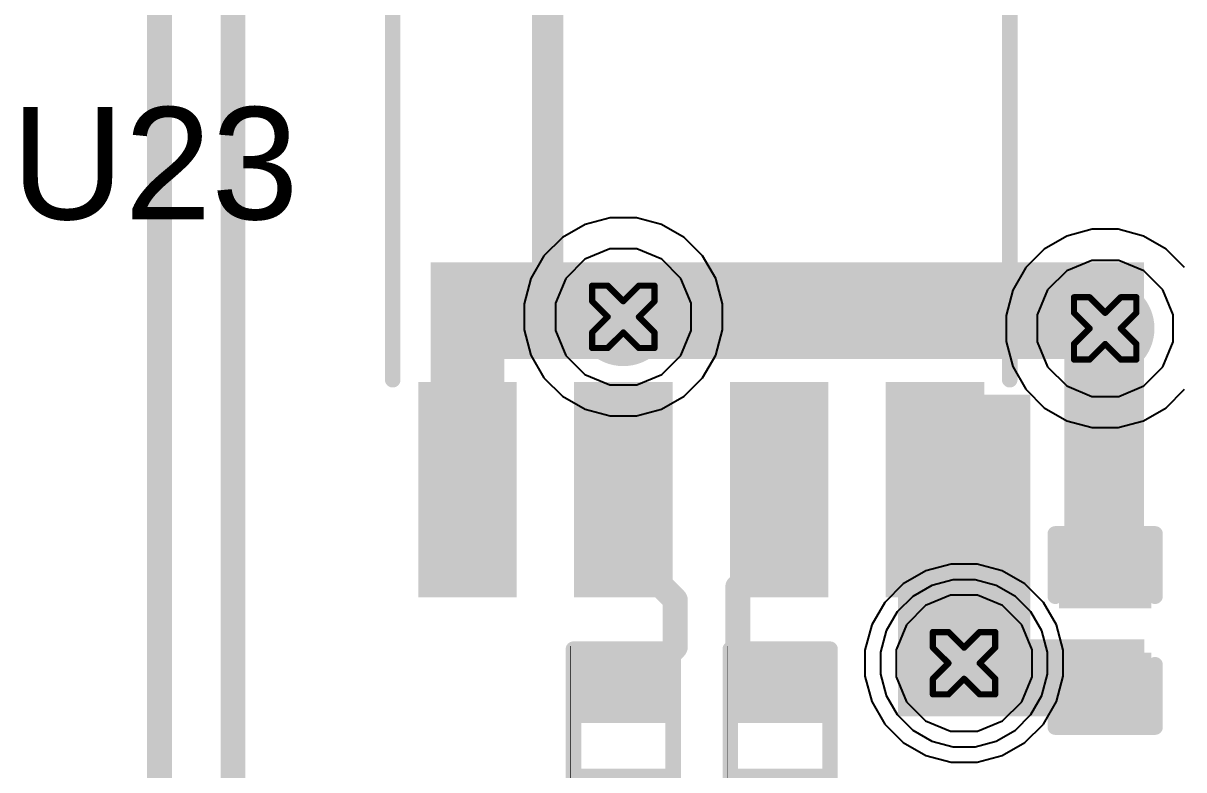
# Model space of a CAD drawing. Header units: inches. Extents: x 0 to 5379, y 0 to 5429.
# Drawn here: x 154.62 to 164.08, y 122.53 to 128.61 of the extents above; entities that cross this region are included whole.
import ezdxf

# ---------------------------------------------------------------- set-up
doc = ezdxf.new("R2010")
doc.units = ezdxf.units.IN
for name, color, linetype in [('Bottom Layer', 5, 'Continuous'), ('Bottom Solder', 6, 'Continuous'), ('Drill Drawing', 1, 'Continuous'), ('GND01', 16, 'Continuous'), ('GND02', 76, 'Continuous'), ('PWR', 156, 'Continuous'), ('SIG 01', 90, 'Continuous'), ('Top Layer', 1, 'Continuous'), ('Top Overlay', 2, 'Continuous'), ('Top Paste', 8, 'Continuous'), ('Top Solder', 216, 'Continuous'), ('Via Holes', 16, 'Continuous')]:
    doc.layers.add(name, color=color, linetype=linetype)
doc.styles.add('Arial', font='', dxfattribs={"height": 0.2})
doc.styles.get('Arial').set_extended_font_data('Arial')

# ---------------------------------------------------------------- blocks, each defined once
blk = doc.blocks.new('SOIC_8_0_154___3_90___W______135')
at = {"layer": 'Top Layer'}
for points in [[(-3.475, 1.605), (-3.475, 2.205), (-1.925, 2.205), (-1.925, 1.605)], [(1.925, 1.605), (1.925, 2.205), (3.475, 2.205), (3.475, 1.605)], [(-3.475, 0.335), (-3.475, 0.935), (-1.925, 0.935), (-1.925, 0.335)], [(1.925, 0.335), (1.925, 0.935), (3.475, 0.935), (3.475, 0.335)], [(-3.475, -0.935), (-3.475, -0.335), (-1.925, -0.335), (-1.925, -0.935)], [(1.925, -0.935), (1.925, -0.335), (3.475, -0.335), (3.475, -0.935)], [(-3.475, -2.205), (-3.475, -1.605), (-1.925, -1.605), (-1.925, -2.205)], [(1.925, -2.205), (1.925, -1.605), (3.475, -1.605), (3.475, -2.205)]]:
    blk.add_hatch(color=1, dxfattribs=at).paths.add_polyline_path(points)
at = {"layer": 'Top Overlay'}
blk.add_hatch(color=2, dxfattribs=at).paths.add_polyline_path([(-1.8388, 1.6257), (-1.4832, 1.6257), (-1.4832, 2.2099), (-1.8388, 2.2099)])
at = {"layer": 'Top Paste'}
for points in [[(-3.475, 1.605), (-3.475, 2.205), (-1.925, 2.205), (-1.925, 1.605)], [(1.925, 1.605), (1.925, 2.205), (3.475, 2.205), (3.475, 1.605)], [(-3.475, 0.335), (-3.475, 0.935), (-1.925, 0.935), (-1.925, 0.335)], [(1.925, 0.335), (1.925, 0.935), (3.475, 0.935), (3.475, 0.335)], [(-3.475, -0.935), (-3.475, -0.335), (-1.925, -0.335), (-1.925, -0.935)], [(1.925, -0.935), (1.925, -0.335), (3.475, -0.335), (3.475, -0.935)], [(-3.475, -2.205), (-3.475, -1.605), (-1.925, -1.605), (-1.925, -2.205)], [(1.925, -2.205), (1.925, -1.605), (3.475, -1.605), (3.475, -2.205)]]:
    blk.add_hatch(color=8, dxfattribs=at).paths.add_polyline_path(points)
at = {"layer": 'Top Solder'}
for points in [[(-3.5766, 1.5034), (-3.5766, 2.3066), (-1.8234, 2.3066), (-1.8234, 1.5034)], [(1.8234, 1.5034), (1.8234, 2.3066), (3.5766, 2.3066), (3.5766, 1.5034)], [(-3.5766, 0.2334), (-3.5766, 1.0366), (-1.8234, 1.0366), (-1.8234, 0.2334)], [(1.8234, 0.2334), (1.8234, 1.0366), (3.5766, 1.0366), (3.5766, 0.2334)], [(-3.5766, -1.0366), (-3.5766, -0.2334), (-1.8234, -0.2334), (-1.8234, -1.0366)], [(1.8234, -1.0366), (1.8234, -0.2334), (3.5766, -0.2334), (3.5766, -1.0366)], [(-3.5766, -2.3066), (-3.5766, -1.5034), (-1.8234, -1.5034), (-1.8234, -2.3066)], [(1.8234, -2.3066), (1.8234, -1.5034), (3.5766, -1.5034), (3.5766, -2.3066)]]:
    blk.add_hatch(color=216, dxfattribs=at).paths.add_polyline_path(points)
at = {"layer": 'Top Overlay'}
for points in [[(1.8034, 2.5146, 0.127, 0.127, 0), (-1.8288, 2.5146, 0.127, 0.127, 0)], [(-3.667, 1.9304, 0.127, 0.127, 0), (-3.794, 2.0574, 0.127, 0.127, 0)], [(-3.794, 1.8034, 0.127, 0.127, 0), (-3.794, 2.0574, 0.127, 0.127, 0)], [(-3.794, 1.8034, 0.127, 0.127, 0), (-3.667, 1.9304, 0.127, 0.127, 0)], [(1.8034, -2.5146, 0.127, 0.127, 0), (-1.8288, -2.5146, 0.127, 0.127, 0)]]:
    blk.add_lwpolyline(points, format="xyseb", dxfattribs=at)
for points in [[(-1.8605, 2.5146, 0.0635, 0.0635, 1), (-1.7971, 2.5146, 0.0635, 0.0635, 1)], [(1.7716, 2.5146, 0.0635, 0.0635, 1), (1.8352, 2.5146, 0.0635, 0.0635, 1)], [(-3.8258, 2.0574, 0.0635, 0.0635, 1), (-3.7623, 2.0574, 0.0635, 0.0635, 1)], [(-3.8258, 2.0574, 0.0635, 0.0635, 1), (-3.7623, 2.0574, 0.0635, 0.0635, 1)], [(-3.6988, 1.9304, 0.0635, 0.0635, 1), (-3.6353, 1.9304, 0.0635, 0.0635, 1)], [(-3.6988, 1.9304, 0.0635, 0.0635, 1), (-3.6353, 1.9304, 0.0635, 0.0635, 1)], [(-3.8258, 1.8034, 0.0635, 0.0635, 1), (-3.7623, 1.8034, 0.0635, 0.0635, 1)], [(-3.8258, 1.8034, 0.0635, 0.0635, 1), (-3.7623, 1.8034, 0.0635, 0.0635, 1)], [(-1.8605, -2.5146, 0.0635, 0.0635, 1), (-1.7971, -2.5146, 0.0635, 0.0635, 1)], [(1.7716, -2.5146, 0.0635, 0.0635, 1), (1.8352, -2.5146, 0.0635, 0.0635, 1)]]:
    blk.add_lwpolyline(points, format="xyseb", close=True, dxfattribs=at)
blk = doc.blocks.new('R___0402_208')
at = {"layer": 'Top Layer'}
for points in [[(-0.6985, -0.3175), (-0.6985, 0.3175), (-0.2413, 0.3175), (-0.2413, -0.3175)], [(0.2413, -0.3175), (0.2413, 0.3175), (0.6985, 0.3175), (0.6985, -0.3175)]]:
    blk.add_hatch(color=1, dxfattribs=at).paths.add_polyline_path(points)
at = {"layer": 'Top Paste'}
for points in [[(-0.6985, -0.3175), (-0.6985, 0.3175), (-0.2413, 0.3175), (-0.2413, -0.3175)], [(0.2413, -0.3175), (0.2413, 0.3175), (0.6985, 0.3175), (0.6985, -0.3175)]]:
    blk.add_hatch(color=8, dxfattribs=at).paths.add_polyline_path(points)
at = {"layer": 'Top Solder'}
for points in [[(-0.7535, -0.3725), (-0.7535, 0.3725), (-0.1863, 0.3725), (-0.1863, -0.3725)], [(0.1863, -0.3725), (0.1863, 0.3725), (0.7535, 0.3725), (0.7535, -0.3725)]]:
    blk.add_hatch(color=216, dxfattribs=at).paths.add_polyline_path(points)
at = {"layer": 'Top Overlay'}
for points in [[(0.7874, 0.4064, 0.127, 0.127, 0), (-0.7874, 0.4064, 0.127, 0.127, 0)], [(-0.7874, -0.4064, 0.127, 0.127, 0), (-0.7874, 0.4064, 0.127, 0.127, 0)], [(0.7874, -0.4064, 0.127, 0.127, 0), (0.7874, 0.4064, 0.127, 0.127, 0)], [(0.7874, -0.4064, 0.127, 0.127, 0), (-0.7874, -0.4064, 0.127, 0.127, 0)], [(0.8128, -0.4318, 0.00323, 0.00323, 0), (-0.8128, -0.4318, 0.00323, 0.00323, 0)]]:
    blk.add_lwpolyline(points, format="xyseb", dxfattribs=at)
for points in [[(-0.8191, 0.4064, 0.0635, 0.0635, 1), (-0.7556, 0.4064, 0.0635, 0.0635, 1)], [(-0.8191, 0.4064, 0.0635, 0.0635, 1), (-0.7556, 0.4064, 0.0635, 0.0635, 1)], [(0.7556, 0.4064, 0.0635, 0.0635, 1), (0.8191, 0.4064, 0.0635, 0.0635, 1)], [(0.7556, 0.4064, 0.0635, 0.0635, 1), (0.8191, 0.4064, 0.0635, 0.0635, 1)], [(-0.8191, -0.4064, 0.0635, 0.0635, 1), (-0.7556, -0.4064, 0.0635, 0.0635, 1)], [(-0.8191, -0.4064, 0.0635, 0.0635, 1), (-0.7556, -0.4064, 0.0635, 0.0635, 1)], [(0.7556, -0.4064, 0.0635, 0.0635, 1), (0.8191, -0.4064, 0.0635, 0.0635, 1)], [(0.7556, -0.4064, 0.0635, 0.0635, 1), (0.8191, -0.4064, 0.0635, 0.0635, 1)], [(-0.8136, -0.4318, 0.00161, 0.00161, 1), (-0.812, -0.4318, 0.00161, 0.00161, 1)], [(0.812, -0.4318, 0.00161, 0.00161, 1), (0.8136, -0.4318, 0.00161, 0.00161, 1)]]:
    blk.add_lwpolyline(points, format="xyseb", close=True, dxfattribs=at)
blk = doc.blocks.new('R___0402_209')
at = {"layer": 'Top Layer'}
for points in [[(-0.6985, -0.3175), (-0.6985, 0.3175), (-0.2413, 0.3175), (-0.2413, -0.3175)], [(0.2413, -0.3175), (0.2413, 0.3175), (0.6985, 0.3175), (0.6985, -0.3175)]]:
    blk.add_hatch(color=1, dxfattribs=at).paths.add_polyline_path(points)
at = {"layer": 'Top Paste'}
for points in [[(-0.6985, -0.3175), (-0.6985, 0.3175), (-0.2413, 0.3175), (-0.2413, -0.3175)], [(0.2413, -0.3175), (0.2413, 0.3175), (0.6985, 0.3175), (0.6985, -0.3175)]]:
    blk.add_hatch(color=8, dxfattribs=at).paths.add_polyline_path(points)
at = {"layer": 'Top Solder'}
for points in [[(-0.7535, -0.3725), (-0.7535, 0.3725), (-0.1863, 0.3725), (-0.1863, -0.3725)], [(0.1863, -0.3725), (0.1863, 0.3725), (0.7535, 0.3725), (0.7535, -0.3725)]]:
    blk.add_hatch(color=216, dxfattribs=at).paths.add_polyline_path(points)
at = {"layer": 'Top Overlay'}
for points in [[(-0.7874, -0.4064, 0.127, 0.127, 0), (-0.7874, 0.4064, 0.127, 0.127, 0)], [(0.7874, 0.4064, 0.127, 0.127, 0), (-0.7874, 0.4064, 0.127, 0.127, 0)], [(0.7874, -0.4064, 0.127, 0.127, 0), (0.7874, 0.4064, 0.127, 0.127, 0)], [(0.7874, -0.4064, 0.127, 0.127, 0), (-0.7874, -0.4064, 0.127, 0.127, 0)], [(0.8128, -0.4318, 0.00323, 0.00323, 0), (-0.8128, -0.4318, 0.00323, 0.00323, 0)]]:
    blk.add_lwpolyline(points, format="xyseb", dxfattribs=at)
for points in [[(-0.8191, 0.4064, 0.0635, 0.0635, 1), (-0.7556, 0.4064, 0.0635, 0.0635, 1)], [(-0.8191, 0.4064, 0.0635, 0.0635, 1), (-0.7556, 0.4064, 0.0635, 0.0635, 1)], [(0.7556, 0.4064, 0.0635, 0.0635, 1), (0.8191, 0.4064, 0.0635, 0.0635, 1)], [(0.7556, 0.4064, 0.0635, 0.0635, 1), (0.8191, 0.4064, 0.0635, 0.0635, 1)], [(-0.8191, -0.4064, 0.0635, 0.0635, 1), (-0.7556, -0.4064, 0.0635, 0.0635, 1)], [(-0.8191, -0.4064, 0.0635, 0.0635, 1), (-0.7556, -0.4064, 0.0635, 0.0635, 1)], [(0.7556, -0.4064, 0.0635, 0.0635, 1), (0.8191, -0.4064, 0.0635, 0.0635, 1)], [(0.7556, -0.4064, 0.0635, 0.0635, 1), (0.8191, -0.4064, 0.0635, 0.0635, 1)], [(-0.8136, -0.4318, 0.00161, 0.00161, 1), (-0.812, -0.4318, 0.00161, 0.00161, 1)], [(0.812, -0.4318, 0.00161, 0.00161, 1), (0.8136, -0.4318, 0.00161, 0.00161, 1)]]:
    blk.add_lwpolyline(points, format="xyseb", close=True, dxfattribs=at)
blk = doc.blocks.new('C___0402_925')
at = {"layer": 'Top Layer'}
for points in [[(-0.6985, -0.3175), (-0.6985, 0.3175), (-0.2413, 0.3175), (-0.2413, -0.3175)], [(0.2413, -0.3175), (0.2413, 0.3175), (0.6985, 0.3175), (0.6985, -0.3175)]]:
    blk.add_hatch(color=1, dxfattribs=at).paths.add_polyline_path(points)
at = {"layer": 'Top Paste'}
for points in [[(-0.6985, -0.3175), (-0.6985, 0.3175), (-0.2413, 0.3175), (-0.2413, -0.3175)], [(0.2413, -0.3175), (0.2413, 0.3175), (0.6985, 0.3175), (0.6985, -0.3175)]]:
    blk.add_hatch(color=8, dxfattribs=at).paths.add_polyline_path(points)
at = {"layer": 'Top Solder'}
for points in [[(-0.7585, -0.3775), (-0.7585, 0.3775), (-0.1813, 0.3775), (-0.1813, -0.3775)], [(0.1813, -0.3775), (0.1813, 0.3775), (0.7585, 0.3775), (0.7585, -0.3775)]]:
    blk.add_hatch(color=216, dxfattribs=at).paths.add_polyline_path(points)
at = {"layer": 'Top Overlay'}
for points in [[(-0.7874, -0.4064, 0.127, 0.127, 0), (-0.7874, 0.4064, 0.127, 0.127, 0)], [(-0.2794, 0.4064, 0.127, 0.127, 0), (-0.7874, 0.4064, 0.127, 0.127, 0)], [(0.7874, 0.4064, 0.127, 0.127, 0), (0.2794, 0.4064, 0.127, 0.127, 0)], [(0.7874, -0.4064, 0.127, 0.127, 0), (0.7874, 0.4064, 0.127, 0.127, 0)], [(-0.2794, -0.4064, 0.127, 0.127, 0), (-0.7874, -0.4064, 0.127, 0.127, 0)], [(0.7874, -0.4064, 0.127, 0.127, 0), (0.2794, -0.4064, 0.127, 0.127, 0)]]:
    blk.add_lwpolyline(points, format="xyseb", dxfattribs=at)
for points in [[(-0.8191, 0.4064, 0.0635, 0.0635, 1), (-0.7556, 0.4064, 0.0635, 0.0635, 1)], [(-0.8191, 0.4064, 0.0635, 0.0635, 1), (-0.7556, 0.4064, 0.0635, 0.0635, 1)], [(-0.3111, 0.4064, 0.0635, 0.0635, 1), (-0.2477, 0.4064, 0.0635, 0.0635, 1)], [(0.2477, 0.4064, 0.0635, 0.0635, 1), (0.3111, 0.4064, 0.0635, 0.0635, 1)], [(0.7556, 0.4064, 0.0635, 0.0635, 1), (0.8191, 0.4064, 0.0635, 0.0635, 1)], [(0.7556, 0.4064, 0.0635, 0.0635, 1), (0.8191, 0.4064, 0.0635, 0.0635, 1)], [(-0.8191, -0.4064, 0.0635, 0.0635, 1), (-0.7556, -0.4064, 0.0635, 0.0635, 1)], [(-0.8191, -0.4064, 0.0635, 0.0635, 1), (-0.7556, -0.4064, 0.0635, 0.0635, 1)], [(-0.3111, -0.4064, 0.0635, 0.0635, 1), (-0.2477, -0.4064, 0.0635, 0.0635, 1)], [(0.2477, -0.4064, 0.0635, 0.0635, 1), (0.3111, -0.4064, 0.0635, 0.0635, 1)], [(0.7556, -0.4064, 0.0635, 0.0635, 1), (0.8191, -0.4064, 0.0635, 0.0635, 1)], [(0.7556, -0.4064, 0.0635, 0.0635, 1), (0.8191, -0.4064, 0.0635, 0.0635, 1)]]:
    blk.add_lwpolyline(points, format="xyseb", close=True, dxfattribs=at)

msp = doc.modelspace()

# ---------------------------------------------------------------- hatches: boundary and pattern name
at = {"layer": 'Bottom Layer'}
h = msp.add_hatch(color=5, dxfattribs=at)
edge = h.paths.add_edge_path()
edge.add_arc((159.511, 126.2197), 0.3, 0, 360)
h = msp.add_hatch(color=5, dxfattribs=at)
edge = h.paths.add_edge_path()
edge.add_arc((163.4387, 126.1256), 0.3, 0, 360)
h = msp.add_hatch(color=5, dxfattribs=at)
edge = h.paths.add_edge_path()
edge.add_arc((162.2883, 123.3959), 0.3, 0, 360)
at = {"layer": 'Bottom Solder'}
h = msp.add_hatch(color=6, dxfattribs=at)
edge = h.paths.add_edge_path()
edge.add_arc((159.511, 126.2197), 0.4016, 0, 360)
h = msp.add_hatch(color=6, dxfattribs=at)
edge = h.paths.add_edge_path()
edge.add_arc((163.4387, 126.1256), 0.4016, 0, 360)
h = msp.add_hatch(color=6, dxfattribs=at)
edge = h.paths.add_edge_path()
edge.add_arc((162.2883, 123.3959), 0.4016, 0, 360)
at = {"layer": 'GND01'}
h = msp.add_hatch(color=16, dxfattribs=at)
edge = h.paths.add_edge_path()
edge.add_arc((159.511, 126.2197), 0.3, 0, 360)
h = msp.add_hatch(color=16, dxfattribs=at)
edge = h.paths.add_edge_path()
edge.add_arc((163.4387, 126.1256), 0.3, 0, 360)
h = msp.add_hatch(color=16, dxfattribs=at)
edge = h.paths.add_edge_path()
edge.add_arc((162.2883, 123.3959), 0.3, 0, 360)
at = {"layer": 'GND02'}
h = msp.add_hatch(color=76, dxfattribs=at)
edge = h.paths.add_edge_path()
edge.add_arc((159.511, 126.2197), 0.3, 0, 360)
h = msp.add_hatch(color=76, dxfattribs=at)
edge = h.paths.add_edge_path()
edge.add_arc((163.4387, 126.1256), 0.3, 0, 360)
h = msp.add_hatch(color=76, dxfattribs=at)
edge = h.paths.add_edge_path()
edge.add_arc((162.2883, 123.3959), 0.3, 0, 360)
at = {"layer": 'PWR'}
h = msp.add_hatch(color=156, dxfattribs=at)
edge = h.paths.add_edge_path()
edge.add_arc((159.511, 126.2197), 0.3, 0, 360)
h = msp.add_hatch(color=156, dxfattribs=at)
edge = h.paths.add_edge_path()
edge.add_arc((163.4387, 126.1256), 0.3, 0, 360)
h = msp.add_hatch(color=156, dxfattribs=at)
edge = h.paths.add_edge_path()
edge.add_arc((162.2883, 123.3959), 0.3, 0, 360)
at = {"layer": 'SIG 01'}
h = msp.add_hatch(color=90, dxfattribs=at)
edge = h.paths.add_edge_path()
edge.add_arc((159.511, 126.2197), 0.3, 0, 360)
h = msp.add_hatch(color=90, dxfattribs=at)
edge = h.paths.add_edge_path()
edge.add_arc((163.4387, 126.1256), 0.3, 0, 360)
h = msp.add_hatch(color=90, dxfattribs=at)
edge = h.paths.add_edge_path()
edge.add_arc((162.2883, 123.3959), 0.3, 0, 360)
at = {"layer": 'Top Layer'}
for points in [[(157.941, 125.8757), (163.7561, 125.8757), (163.7561, 126.6638), (157.941, 126.6638)], [(157.941, 124.0358), (158.541, 124.0358), (158.541, 126.6638), (157.941, 126.6638)], [(163.1051, 123.904), (163.7561, 123.904), (163.7561, 126.6638), (163.1051, 126.6638)], [(162.8272, 125.5857), (161.751, 125.5857), (161.751, 122.9641), (162.8272, 122.9641)], [(163.757, 123.5918), (161.751, 123.5918), (161.751, 122.9641), (163.757, 122.9641)]]:
    msp.add_hatch(color=1, dxfattribs=at).paths.add_polyline_path(points)
h = msp.add_hatch(color=1, dxfattribs=at)
edge = h.paths.add_edge_path()
edge.add_arc((159.511, 126.2197), 0.3, 0, 360)
h = msp.add_hatch(color=1, dxfattribs=at)
edge = h.paths.add_edge_path()
edge.add_arc((163.4387, 126.1256), 0.3, 0, 360)
h = msp.add_hatch(color=1, dxfattribs=at)
edge = h.paths.add_edge_path()
edge.add_arc((162.2883, 123.3959), 0.3, 0, 360)
at = {"layer": 'Top Solder'}
h = msp.add_hatch(color=216, dxfattribs=at)
edge = h.paths.add_edge_path()
edge.add_arc((159.511, 126.2197), 0.4016, 0, 360)
h = msp.add_hatch(color=216, dxfattribs=at)
edge = h.paths.add_edge_path()
edge.add_arc((163.4387, 126.1256), 0.4016, 0, 360)
h = msp.add_hatch(color=216, dxfattribs=at)
edge = h.paths.add_edge_path()
edge.add_arc((162.2883, 123.3959), 0.4016, 0, 360)
at = {"layer": 'Via Holes'}
h = msp.add_hatch(color=7, dxfattribs=at)
edge = h.paths.add_edge_path()
edge.add_arc((159.511, 126.2197), 0.15, 0, 360)
h = msp.add_hatch(color=7, dxfattribs=at)
edge = h.paths.add_edge_path()
edge.add_arc((163.4387, 126.1256), 0.15, 0, 360)
h = msp.add_hatch(color=7, dxfattribs=at)
edge = h.paths.add_edge_path()
edge.add_arc((162.2883, 123.3959), 0.15, 0, 360)

# ---------------------------------------------------------------- linework, layer by layer
at = {"layer": 'Bottom Layer'}
for p, q in [((159.1992, 126.9726), (159.0149, 126.8662)), ((159.4047, 127.0277), (159.1992, 126.9726)), ((159.6174, 127.0277), (159.4047, 127.0277)), ((159.8229, 126.9726), (159.6174, 127.0277)), ((160.0072, 126.8662), (159.8229, 126.9726)), ((159.0149, 126.8662), (158.8645, 126.7158)), ((160.1576, 126.7158), (160.0072, 126.8662)), ((163.1268, 126.8785), (162.9426, 126.7722)), ((163.3323, 126.9336), (163.1268, 126.8785)), ((163.5451, 126.9336), (163.3323, 126.9336)), ((163.7506, 126.8785), (163.5451, 126.9336)), ((163.9348, 126.7722), (163.7506, 126.8785)), ((162.9426, 126.7722), (162.7921, 126.6217)), ((164.0853, 126.6217), (163.9348, 126.7722)), ((158.8645, 126.7158), (158.7581, 126.5316)), ((160.264, 126.5316), (160.1576, 126.7158)), ((162.7921, 126.6217), (162.6858, 126.4375)), ((158.7581, 126.5316), (158.703, 126.3261)), ((160.319, 126.3261), (160.264, 126.5316)), ((162.6858, 126.4375), (162.6307, 126.232)), ((158.703, 126.3261), (158.703, 126.1133)), ((160.319, 126.1133), (160.319, 126.3261)), ((162.6307, 126.232), (162.6307, 126.0192)), ((158.703, 126.1133), (158.7581, 125.9078)), ((160.264, 125.9078), (160.319, 126.1133)), ((162.6307, 126.0192), (162.6858, 125.8137)), ((158.7581, 125.9078), (158.8645, 125.7236)), ((160.1576, 125.7236), (160.264, 125.9078)), ((162.6858, 125.8137), (162.7921, 125.6295)), ((158.8645, 125.7236), (159.0149, 125.5731)), ((160.0072, 125.5731), (160.1576, 125.7236)), ((162.7921, 125.6295), (162.9426, 125.4791)), ((163.9348, 125.4791), (164.0853, 125.6295)), ((159.0149, 125.5731), (159.1992, 125.4667)), ((159.8229, 125.4667), (160.0072, 125.5731)), ((159.1992, 125.4667), (159.4047, 125.4117)), ((159.6174, 125.4117), (159.8229, 125.4667)), ((162.9426, 125.4791), (163.1268, 125.3727)), ((163.7506, 125.3727), (163.9348, 125.4791)), ((159.4047, 125.4117), (159.6174, 125.4117)), ((163.1268, 125.3727), (163.3323, 125.3176)), ((163.5451, 125.3176), (163.7506, 125.3727)), ((163.3323, 125.3176), (163.5451, 125.3176)), ((162.1819, 124.2039), (161.9764, 124.1488)), ((162.3946, 124.2039), (162.1819, 124.2039)), ((162.6001, 124.1488), (162.3946, 124.2039)), ((161.9764, 124.1488), (161.7921, 124.0424)), ((162.7844, 124.0424), (162.6001, 124.1488)), ((161.7921, 124.0424), (161.6417, 123.892)), ((162.9348, 123.892), (162.7844, 124.0424)), ((161.6417, 123.892), (161.5353, 123.7078)), ((163.0412, 123.7078), (162.9348, 123.892)), ((161.5353, 123.7078), (161.4803, 123.5023)), ((163.0963, 123.5023), (163.0412, 123.7078)), ((161.4803, 123.5023), (161.4803, 123.2895)), ((163.0963, 123.2895), (163.0963, 123.5023)), ((161.4803, 123.2895), (161.5353, 123.084)), ((163.0412, 123.084), (163.0963, 123.2895)), ((161.5353, 123.084), (161.6417, 122.8998)), ((162.9348, 122.8998), (163.0412, 123.084)), ((161.6417, 122.8998), (161.7921, 122.7493)), ((162.7844, 122.7493), (162.9348, 122.8998)), ((161.7921, 122.7493), (161.9764, 122.643)), ((162.6001, 122.643), (162.7844, 122.7493)), ((161.9764, 122.643), (162.1819, 122.5879)), ((162.3946, 122.5879), (162.6001, 122.643)), ((162.1819, 122.5879), (162.3946, 122.5879))]:
    msp.add_line(p, q, dxfattribs=at)
at = {"layer": 'Drill Drawing'}
for points in [[(159.257, 126.3467, 0.0508, 0.0508, 0), (159.257, 126.4737, 0.0508, 0.0508, 0)], [(159.257, 126.4737, 0.0508, 0.0508, 0), (159.384, 126.4737, 0.0508, 0.0508, 0)], [(159.384, 126.4737, 0.0508, 0.0508, 0), (159.511, 126.3467, 0.0508, 0.0508, 0)], [(159.511, 126.3467, 0.0508, 0.0508, 0), (159.638, 126.4737, 0.0508, 0.0508, 0)], [(159.638, 126.4737, 0.0508, 0.0508, 0), (159.765, 126.4737, 0.0508, 0.0508, 0)], [(159.765, 126.3467, 0.0508, 0.0508, 0), (159.765, 126.4737, 0.0508, 0.0508, 0)], [(163.1847, 126.2526, 0.0508, 0.0508, 0), (163.1847, 126.3796, 0.0508, 0.0508, 0)], [(163.1847, 126.3796, 0.0508, 0.0508, 0), (163.3117, 126.3796, 0.0508, 0.0508, 0)], [(163.3117, 126.3796, 0.0508, 0.0508, 0), (163.4387, 126.2526, 0.0508, 0.0508, 0)], [(163.4387, 126.2526, 0.0508, 0.0508, 0), (163.5657, 126.3796, 0.0508, 0.0508, 0)], [(163.5657, 126.3796, 0.0508, 0.0508, 0), (163.6927, 126.3796, 0.0508, 0.0508, 0)], [(163.6927, 126.2526, 0.0508, 0.0508, 0), (163.6927, 126.3796, 0.0508, 0.0508, 0)], [(159.257, 126.3467, 0.0508, 0.0508, 0), (159.384, 126.2197, 0.0508, 0.0508, 0)], [(159.638, 126.2197, 0.0508, 0.0508, 0), (159.765, 126.3467, 0.0508, 0.0508, 0)], [(159.257, 126.0927, 0.0508, 0.0508, 0), (159.384, 126.2197, 0.0508, 0.0508, 0)], [(159.638, 126.2197, 0.0508, 0.0508, 0), (159.765, 126.0927, 0.0508, 0.0508, 0)], [(163.1847, 126.2526, 0.0508, 0.0508, 0), (163.3117, 126.1256, 0.0508, 0.0508, 0)], [(163.5657, 126.1256, 0.0508, 0.0508, 0), (163.6927, 126.2526, 0.0508, 0.0508, 0)], [(159.257, 125.9657, 0.0508, 0.0508, 0), (159.257, 126.0927, 0.0508, 0.0508, 0)], [(159.384, 125.9657, 0.0508, 0.0508, 0), (159.511, 126.0927, 0.0508, 0.0508, 0)], [(159.511, 126.0927, 0.0508, 0.0508, 0), (159.638, 125.9657, 0.0508, 0.0508, 0)], [(159.765, 125.9657, 0.0508, 0.0508, 0), (159.765, 126.0927, 0.0508, 0.0508, 0)], [(163.1847, 125.9986, 0.0508, 0.0508, 0), (163.3117, 126.1256, 0.0508, 0.0508, 0)], [(163.5657, 126.1256, 0.0508, 0.0508, 0), (163.6927, 125.9986, 0.0508, 0.0508, 0)], [(163.1847, 125.8716, 0.0508, 0.0508, 0), (163.1847, 125.9986, 0.0508, 0.0508, 0)], [(163.3117, 125.8716, 0.0508, 0.0508, 0), (163.4387, 125.9986, 0.0508, 0.0508, 0)], [(163.4387, 125.9986, 0.0508, 0.0508, 0), (163.5657, 125.8716, 0.0508, 0.0508, 0)], [(163.6927, 125.8716, 0.0508, 0.0508, 0), (163.6927, 125.9986, 0.0508, 0.0508, 0)], [(159.257, 125.9657, 0.0508, 0.0508, 0), (159.384, 125.9657, 0.0508, 0.0508, 0)], [(159.638, 125.9657, 0.0508, 0.0508, 0), (159.765, 125.9657, 0.0508, 0.0508, 0)], [(163.1847, 125.8716, 0.0508, 0.0508, 0), (163.3117, 125.8716, 0.0508, 0.0508, 0)], [(163.5657, 125.8716, 0.0508, 0.0508, 0), (163.6927, 125.8716, 0.0508, 0.0508, 0)], [(162.0343, 123.5229, 0.0508, 0.0508, 0), (162.0343, 123.6499, 0.0508, 0.0508, 0)], [(162.0343, 123.6499, 0.0508, 0.0508, 0), (162.1613, 123.6499, 0.0508, 0.0508, 0)], [(162.1613, 123.6499, 0.0508, 0.0508, 0), (162.2883, 123.5229, 0.0508, 0.0508, 0)], [(162.2883, 123.5229, 0.0508, 0.0508, 0), (162.4153, 123.6499, 0.0508, 0.0508, 0)], [(162.4153, 123.6499, 0.0508, 0.0508, 0), (162.5423, 123.6499, 0.0508, 0.0508, 0)], [(162.5423, 123.5229, 0.0508, 0.0508, 0), (162.5423, 123.6499, 0.0508, 0.0508, 0)], [(162.0343, 123.5229, 0.0508, 0.0508, 0), (162.1613, 123.3959, 0.0508, 0.0508, 0)], [(162.4153, 123.3959, 0.0508, 0.0508, 0), (162.5423, 123.5229, 0.0508, 0.0508, 0)], [(162.0343, 123.2689, 0.0508, 0.0508, 0), (162.1613, 123.3959, 0.0508, 0.0508, 0)], [(162.4153, 123.3959, 0.0508, 0.0508, 0), (162.5423, 123.2689, 0.0508, 0.0508, 0)], [(162.0343, 123.1419, 0.0508, 0.0508, 0), (162.0343, 123.2689, 0.0508, 0.0508, 0)], [(162.1613, 123.1419, 0.0508, 0.0508, 0), (162.2883, 123.2689, 0.0508, 0.0508, 0)], [(162.2883, 123.2689, 0.0508, 0.0508, 0), (162.4153, 123.1419, 0.0508, 0.0508, 0)], [(162.5423, 123.1419, 0.0508, 0.0508, 0), (162.5423, 123.2689, 0.0508, 0.0508, 0)], [(162.0343, 123.1419, 0.0508, 0.0508, 0), (162.1613, 123.1419, 0.0508, 0.0508, 0)], [(162.4153, 123.1419, 0.0508, 0.0508, 0), (162.5423, 123.1419, 0.0508, 0.0508, 0)]]:
    msp.add_lwpolyline(points, format="xyseb", dxfattribs=at)
for points in [[(159.2443, 126.4737, 0.0254, 0.0254, 1), (159.2697, 126.4737, 0.0254, 0.0254, 1)], [(159.2443, 126.4737, 0.0254, 0.0254, 1), (159.2697, 126.4737, 0.0254, 0.0254, 1)], [(159.3713, 126.4737, 0.0254, 0.0254, 1), (159.3967, 126.4737, 0.0254, 0.0254, 1)], [(159.3713, 126.4737, 0.0254, 0.0254, 1), (159.3967, 126.4737, 0.0254, 0.0254, 1)], [(159.6253, 126.4737, 0.0254, 0.0254, 1), (159.6507, 126.4737, 0.0254, 0.0254, 1)], [(159.6253, 126.4737, 0.0254, 0.0254, 1), (159.6507, 126.4737, 0.0254, 0.0254, 1)], [(159.7523, 126.4737, 0.0254, 0.0254, 1), (159.7777, 126.4737, 0.0254, 0.0254, 1)], [(159.7523, 126.4737, 0.0254, 0.0254, 1), (159.7777, 126.4737, 0.0254, 0.0254, 1)], [(163.172, 126.3796, 0.0254, 0.0254, 1), (163.1974, 126.3796, 0.0254, 0.0254, 1)], [(163.172, 126.3796, 0.0254, 0.0254, 1), (163.1974, 126.3796, 0.0254, 0.0254, 1)], [(163.299, 126.3796, 0.0254, 0.0254, 1), (163.3244, 126.3796, 0.0254, 0.0254, 1)], [(163.299, 126.3796, 0.0254, 0.0254, 1), (163.3244, 126.3796, 0.0254, 0.0254, 1)], [(163.553, 126.3796, 0.0254, 0.0254, 1), (163.5784, 126.3796, 0.0254, 0.0254, 1)], [(163.553, 126.3796, 0.0254, 0.0254, 1), (163.5784, 126.3796, 0.0254, 0.0254, 1)], [(163.68, 126.3796, 0.0254, 0.0254, 1), (163.7054, 126.3796, 0.0254, 0.0254, 1)], [(163.68, 126.3796, 0.0254, 0.0254, 1), (163.7054, 126.3796, 0.0254, 0.0254, 1)], [(159.2443, 126.3467, 0.0254, 0.0254, 1), (159.2697, 126.3467, 0.0254, 0.0254, 1)], [(159.2443, 126.3467, 0.0254, 0.0254, 1), (159.2697, 126.3467, 0.0254, 0.0254, 1)], [(159.4983, 126.3467, 0.0254, 0.0254, 1), (159.5237, 126.3467, 0.0254, 0.0254, 1)], [(159.4983, 126.3467, 0.0254, 0.0254, 1), (159.5237, 126.3467, 0.0254, 0.0254, 1)], [(159.7523, 126.3467, 0.0254, 0.0254, 1), (159.7777, 126.3467, 0.0254, 0.0254, 1)], [(159.7523, 126.3467, 0.0254, 0.0254, 1), (159.7777, 126.3467, 0.0254, 0.0254, 1)], [(159.3713, 126.2197, 0.0254, 0.0254, 1), (159.3967, 126.2197, 0.0254, 0.0254, 1)], [(159.3713, 126.2197, 0.0254, 0.0254, 1), (159.3967, 126.2197, 0.0254, 0.0254, 1)], [(159.6253, 126.2197, 0.0254, 0.0254, 1), (159.6507, 126.2197, 0.0254, 0.0254, 1)], [(159.6253, 126.2197, 0.0254, 0.0254, 1), (159.6507, 126.2197, 0.0254, 0.0254, 1)], [(163.172, 126.2526, 0.0254, 0.0254, 1), (163.1974, 126.2526, 0.0254, 0.0254, 1)], [(163.172, 126.2526, 0.0254, 0.0254, 1), (163.1974, 126.2526, 0.0254, 0.0254, 1)], [(163.426, 126.2526, 0.0254, 0.0254, 1), (163.4514, 126.2526, 0.0254, 0.0254, 1)], [(163.426, 126.2526, 0.0254, 0.0254, 1), (163.4514, 126.2526, 0.0254, 0.0254, 1)], [(163.68, 126.2526, 0.0254, 0.0254, 1), (163.7054, 126.2526, 0.0254, 0.0254, 1)], [(163.68, 126.2526, 0.0254, 0.0254, 1), (163.7054, 126.2526, 0.0254, 0.0254, 1)], [(159.2443, 126.0927, 0.0254, 0.0254, 1), (159.2697, 126.0927, 0.0254, 0.0254, 1)], [(159.2443, 126.0927, 0.0254, 0.0254, 1), (159.2697, 126.0927, 0.0254, 0.0254, 1)], [(159.4983, 126.0927, 0.0254, 0.0254, 1), (159.5237, 126.0927, 0.0254, 0.0254, 1)], [(159.4983, 126.0927, 0.0254, 0.0254, 1), (159.5237, 126.0927, 0.0254, 0.0254, 1)], [(159.7523, 126.0927, 0.0254, 0.0254, 1), (159.7777, 126.0927, 0.0254, 0.0254, 1)], [(159.7523, 126.0927, 0.0254, 0.0254, 1), (159.7777, 126.0927, 0.0254, 0.0254, 1)], [(163.299, 126.1256, 0.0254, 0.0254, 1), (163.3244, 126.1256, 0.0254, 0.0254, 1)], [(163.299, 126.1256, 0.0254, 0.0254, 1), (163.3244, 126.1256, 0.0254, 0.0254, 1)], [(163.553, 126.1256, 0.0254, 0.0254, 1), (163.5784, 126.1256, 0.0254, 0.0254, 1)], [(163.553, 126.1256, 0.0254, 0.0254, 1), (163.5784, 126.1256, 0.0254, 0.0254, 1)], [(163.172, 125.9986, 0.0254, 0.0254, 1), (163.1974, 125.9986, 0.0254, 0.0254, 1)], [(163.172, 125.9986, 0.0254, 0.0254, 1), (163.1974, 125.9986, 0.0254, 0.0254, 1)], [(163.426, 125.9986, 0.0254, 0.0254, 1), (163.4514, 125.9986, 0.0254, 0.0254, 1)], [(163.426, 125.9986, 0.0254, 0.0254, 1), (163.4514, 125.9986, 0.0254, 0.0254, 1)], [(163.68, 125.9986, 0.0254, 0.0254, 1), (163.7054, 125.9986, 0.0254, 0.0254, 1)], [(163.68, 125.9986, 0.0254, 0.0254, 1), (163.7054, 125.9986, 0.0254, 0.0254, 1)], [(159.2443, 125.9657, 0.0254, 0.0254, 1), (159.2697, 125.9657, 0.0254, 0.0254, 1)], [(159.2443, 125.9657, 0.0254, 0.0254, 1), (159.2697, 125.9657, 0.0254, 0.0254, 1)], [(159.3713, 125.9657, 0.0254, 0.0254, 1), (159.3967, 125.9657, 0.0254, 0.0254, 1)], [(159.3713, 125.9657, 0.0254, 0.0254, 1), (159.3967, 125.9657, 0.0254, 0.0254, 1)], [(159.6253, 125.9657, 0.0254, 0.0254, 1), (159.6507, 125.9657, 0.0254, 0.0254, 1)], [(159.6253, 125.9657, 0.0254, 0.0254, 1), (159.6507, 125.9657, 0.0254, 0.0254, 1)], [(159.7523, 125.9657, 0.0254, 0.0254, 1), (159.7777, 125.9657, 0.0254, 0.0254, 1)], [(159.7523, 125.9657, 0.0254, 0.0254, 1), (159.7777, 125.9657, 0.0254, 0.0254, 1)], [(163.172, 125.8716, 0.0254, 0.0254, 1), (163.1974, 125.8716, 0.0254, 0.0254, 1)], [(163.172, 125.8716, 0.0254, 0.0254, 1), (163.1974, 125.8716, 0.0254, 0.0254, 1)], [(163.299, 125.8716, 0.0254, 0.0254, 1), (163.3244, 125.8716, 0.0254, 0.0254, 1)], [(163.299, 125.8716, 0.0254, 0.0254, 1), (163.3244, 125.8716, 0.0254, 0.0254, 1)], [(163.553, 125.8716, 0.0254, 0.0254, 1), (163.5784, 125.8716, 0.0254, 0.0254, 1)], [(163.553, 125.8716, 0.0254, 0.0254, 1), (163.5784, 125.8716, 0.0254, 0.0254, 1)], [(163.68, 125.8716, 0.0254, 0.0254, 1), (163.7054, 125.8716, 0.0254, 0.0254, 1)], [(163.68, 125.8716, 0.0254, 0.0254, 1), (163.7054, 125.8716, 0.0254, 0.0254, 1)], [(162.0216, 123.6499, 0.0254, 0.0254, 1), (162.047, 123.6499, 0.0254, 0.0254, 1)], [(162.0216, 123.6499, 0.0254, 0.0254, 1), (162.047, 123.6499, 0.0254, 0.0254, 1)], [(162.1486, 123.6499, 0.0254, 0.0254, 1), (162.174, 123.6499, 0.0254, 0.0254, 1)], [(162.1486, 123.6499, 0.0254, 0.0254, 1), (162.174, 123.6499, 0.0254, 0.0254, 1)], [(162.4026, 123.6499, 0.0254, 0.0254, 1), (162.428, 123.6499, 0.0254, 0.0254, 1)], [(162.4026, 123.6499, 0.0254, 0.0254, 1), (162.428, 123.6499, 0.0254, 0.0254, 1)], [(162.5296, 123.6499, 0.0254, 0.0254, 1), (162.555, 123.6499, 0.0254, 0.0254, 1)], [(162.5296, 123.6499, 0.0254, 0.0254, 1), (162.555, 123.6499, 0.0254, 0.0254, 1)], [(162.0216, 123.5229, 0.0254, 0.0254, 1), (162.047, 123.5229, 0.0254, 0.0254, 1)], [(162.0216, 123.5229, 0.0254, 0.0254, 1), (162.047, 123.5229, 0.0254, 0.0254, 1)], [(162.2756, 123.5229, 0.0254, 0.0254, 1), (162.301, 123.5229, 0.0254, 0.0254, 1)], [(162.2756, 123.5229, 0.0254, 0.0254, 1), (162.301, 123.5229, 0.0254, 0.0254, 1)], [(162.5296, 123.5229, 0.0254, 0.0254, 1), (162.555, 123.5229, 0.0254, 0.0254, 1)], [(162.5296, 123.5229, 0.0254, 0.0254, 1), (162.555, 123.5229, 0.0254, 0.0254, 1)], [(162.1486, 123.3959, 0.0254, 0.0254, 1), (162.174, 123.3959, 0.0254, 0.0254, 1)], [(162.1486, 123.3959, 0.0254, 0.0254, 1), (162.174, 123.3959, 0.0254, 0.0254, 1)], [(162.4026, 123.3959, 0.0254, 0.0254, 1), (162.428, 123.3959, 0.0254, 0.0254, 1)], [(162.4026, 123.3959, 0.0254, 0.0254, 1), (162.428, 123.3959, 0.0254, 0.0254, 1)], [(162.0216, 123.2689, 0.0254, 0.0254, 1), (162.047, 123.2689, 0.0254, 0.0254, 1)], [(162.0216, 123.2689, 0.0254, 0.0254, 1), (162.047, 123.2689, 0.0254, 0.0254, 1)], [(162.2756, 123.2689, 0.0254, 0.0254, 1), (162.301, 123.2689, 0.0254, 0.0254, 1)], [(162.2756, 123.2689, 0.0254, 0.0254, 1), (162.301, 123.2689, 0.0254, 0.0254, 1)], [(162.5296, 123.2689, 0.0254, 0.0254, 1), (162.555, 123.2689, 0.0254, 0.0254, 1)], [(162.5296, 123.2689, 0.0254, 0.0254, 1), (162.555, 123.2689, 0.0254, 0.0254, 1)], [(162.0216, 123.1419, 0.0254, 0.0254, 1), (162.047, 123.1419, 0.0254, 0.0254, 1)], [(162.0216, 123.1419, 0.0254, 0.0254, 1), (162.047, 123.1419, 0.0254, 0.0254, 1)], [(162.1486, 123.1419, 0.0254, 0.0254, 1), (162.174, 123.1419, 0.0254, 0.0254, 1)], [(162.1486, 123.1419, 0.0254, 0.0254, 1), (162.174, 123.1419, 0.0254, 0.0254, 1)], [(162.4026, 123.1419, 0.0254, 0.0254, 1), (162.428, 123.1419, 0.0254, 0.0254, 1)], [(162.4026, 123.1419, 0.0254, 0.0254, 1), (162.428, 123.1419, 0.0254, 0.0254, 1)], [(162.5296, 123.1419, 0.0254, 0.0254, 1), (162.555, 123.1419, 0.0254, 0.0254, 1)], [(162.5296, 123.1419, 0.0254, 0.0254, 1), (162.555, 123.1419, 0.0254, 0.0254, 1)]]:
    msp.add_lwpolyline(points, format="xyseb", close=True, dxfattribs=at)
at = {"layer": 'GND01'}
for p, q in [((162.1781, 123.9499), (161.9744, 123.8655)), ((162.3985, 123.9499), (162.1781, 123.9499)), ((162.6021, 123.8655), (162.3985, 123.9499)), ((161.9744, 123.8655), (161.8186, 123.7097)), ((162.7579, 123.7097), (162.6021, 123.8655)), ((161.8186, 123.7097), (161.7343, 123.5061)), ((162.8423, 123.5061), (162.7579, 123.7097)), ((161.7343, 123.5061), (161.7343, 123.2857)), ((162.8423, 123.2857), (162.8423, 123.5061)), ((161.7343, 123.2857), (161.8186, 123.0821)), ((162.7579, 123.0821), (162.8423, 123.2857)), ((161.8186, 123.0821), (161.9744, 122.9262)), ((162.6021, 122.9262), (162.7579, 123.0821)), ((161.9744, 122.9262), (162.1781, 122.8419)), ((162.3985, 122.8419), (162.6021, 122.9262)), ((162.1781, 122.8419), (162.3985, 122.8419))]:
    msp.add_line(p, q, dxfattribs=at)
at = {"layer": 'GND02'}
for p, q in [((162.1781, 123.9499), (161.9744, 123.8655)), ((162.3985, 123.9499), (162.1781, 123.9499)), ((162.6021, 123.8655), (162.3985, 123.9499)), ((161.9744, 123.8655), (161.8186, 123.7097)), ((162.7579, 123.7097), (162.6021, 123.8655)), ((161.8186, 123.7097), (161.7343, 123.5061)), ((162.8423, 123.5061), (162.7579, 123.7097)), ((161.7343, 123.5061), (161.7343, 123.2857)), ((162.8423, 123.2857), (162.8423, 123.5061)), ((161.7343, 123.2857), (161.8186, 123.0821)), ((162.7579, 123.0821), (162.8423, 123.2857)), ((161.8186, 123.0821), (161.9744, 122.9262)), ((162.6021, 122.9262), (162.7579, 123.0821)), ((161.9744, 122.9262), (162.1781, 122.8419)), ((162.3985, 122.8419), (162.6021, 122.9262)), ((162.1781, 122.8419), (162.3985, 122.8419))]:
    msp.add_line(p, q, dxfattribs=at)
at = {"layer": 'PWR'}
for p, q in [((159.4008, 126.7737), (159.1972, 126.6893)), ((159.6212, 126.7737), (159.4008, 126.7737)), ((159.8249, 126.6893), (159.6212, 126.7737)), ((159.1972, 126.6893), (159.0414, 126.5335)), ((159.9807, 126.5335), (159.8249, 126.6893)), ((163.3285, 126.6796), (163.1249, 126.5953)), ((163.5489, 126.6796), (163.3285, 126.6796)), ((163.7525, 126.5953), (163.5489, 126.6796)), ((163.1249, 126.5953), (162.969, 126.4394)), ((163.9084, 126.4394), (163.7525, 126.5953)), ((159.0414, 126.5335), (158.957, 126.3299)), ((160.065, 126.3299), (159.9807, 126.5335)), ((162.969, 126.4394), (162.8847, 126.2358)), ((163.9927, 126.2358), (163.9084, 126.4394)), ((158.957, 126.3299), (158.957, 126.1095)), ((160.065, 126.1095), (160.065, 126.3299)), ((162.8847, 126.2358), (162.8847, 126.0154)), ((163.9927, 126.0154), (163.9927, 126.2358)), ((158.957, 126.1095), (159.0414, 125.9059)), ((159.9807, 125.9059), (160.065, 126.1095)), ((162.8847, 126.0154), (162.969, 125.8118)), ((163.9084, 125.8118), (163.9927, 126.0154)), ((159.0414, 125.9059), (159.1972, 125.75)), ((159.8249, 125.75), (159.9807, 125.9059)), ((162.969, 125.8118), (163.1249, 125.656)), ((163.7525, 125.656), (163.9084, 125.8118)), ((159.1972, 125.75), (159.4008, 125.6657)), ((159.6212, 125.6657), (159.8249, 125.75)), ((159.4008, 125.6657), (159.6212, 125.6657)), ((163.1249, 125.656), (163.3285, 125.5716)), ((163.5489, 125.5716), (163.7525, 125.656)), ((163.3285, 125.5716), (163.5489, 125.5716))]:
    msp.add_line(p, q, dxfattribs=at)
at = {"layer": 'SIG 01'}
for p, q in [((162.0254, 124.0305), (161.8701, 123.9408)), ((162.1986, 124.0769), (162.0254, 124.0305)), ((162.3779, 124.0769), (162.1986, 124.0769)), ((162.5511, 124.0305), (162.3779, 124.0769)), ((162.7064, 123.9408), (162.5511, 124.0305)), ((161.8701, 123.9408), (161.7433, 123.814)), ((162.8332, 123.814), (162.7064, 123.9408)), ((161.7433, 123.814), (161.6537, 123.6587)), ((162.9229, 123.6587), (162.8332, 123.814)), ((161.6537, 123.6587), (161.6073, 123.4855)), ((162.9693, 123.4855), (162.9229, 123.6587)), ((161.6073, 123.4855), (161.6073, 123.3062)), ((162.9693, 123.3062), (162.9693, 123.4855)), ((161.6073, 123.3062), (161.6537, 123.133)), ((162.9229, 123.133), (162.9693, 123.3062)), ((161.6537, 123.133), (161.7433, 122.9777)), ((162.8332, 122.9777), (162.9229, 123.133)), ((161.7433, 122.9777), (161.8701, 122.851)), ((162.7064, 122.851), (162.8332, 122.9777)), ((161.8701, 122.851), (162.0254, 122.7613)), ((162.5511, 122.7613), (162.7064, 122.851)), ((162.0254, 122.7613), (162.1986, 122.7149)), ((162.1986, 122.7149), (162.3779, 122.7149)), ((162.3779, 122.7149), (162.5511, 122.7613))]:
    msp.add_line(p, q, dxfattribs=at)
at = {"layer": 'Top Layer'}
for points in [[(155.73, 114.2356, 0.2032, 0.2032, 0), (155.73, 132.2736, 0.2032, 0.2032, 0)], [(158.8943, 126.5367, 0.254, 0.254, 0), (158.8943, 131.7978, 0.254, 0.254, 0)], [(156.3295, 113.981, 0.2032, 0.2032, 0), (156.3295, 129.7679, 0.2032, 0.2032, 0)], [(158.8943, 126.5367, 0.254, 0.254, 0), (159.1613, 126.2696, 0.254, 0.254, 0)], [(159.1613, 126.2696, 0.254, 0.254, 0), (160.8485, 126.2696, 0.254, 0.254, 0)], [(159.511, 124.3357, 0.2032, 0.2032, 0), (159.511, 124.8107, 0.2032, 0.2032, 0)], [(160.781, 124.3357, 0.2032, 0.2032, 0), (160.781, 124.8107, 0.2032, 0.2032, 0)], [(159.511, 124.3357, 0.2032, 0.2032, 0), (159.9345, 123.9122, 0.2032, 0.2032, 0)], [(160.5826, 124.1373, 0.2032, 0.2032, 0), (160.781, 124.3357, 0.2032, 0.2032, 0)], [(160.4441, 124.0183, 0.2032, 0.2032, 0), (160.5631, 124.1373, 0.2032, 0.2032, 0)], [(160.5631, 124.1373, 0.2032, 0.2032, 0), (160.5826, 124.1373, 0.2032, 0.2032, 0)], [(160.4441, 123.4407, 0.2032, 0.2032, 0), (160.4441, 124.0183, 0.2032, 0.2032, 0)], [(159.9345, 123.5272, 0.2032, 0.2032, 0), (159.9345, 123.9122, 0.2032, 0.2032, 0)], [(159.7269, 123.3197, 0.2032, 0.2032, 0), (159.9345, 123.5272, 0.2032, 0.2032, 0)], [(160.4441, 123.4407, 0.2032, 0.2032, 0), (160.6921, 123.1927, 0.2032, 0.2032, 0)], [(159.5999, 123.1927, 0.2032, 0.2032, 0), (159.7269, 123.3197, 0.2032, 0.2032, 0)], [(159.7269, 123.3197, 0.2032, 0.2032, 0), (159.7269, 123.3197, 0.2032, 0.2032, 0)], [(159.511, 123.1927, 0.2032, 0.2032, 0), (159.5999, 123.1927, 0.2032, 0.2032, 0)], [(160.6921, 123.1927, 0.2032, 0.2032, 0), (160.781, 123.1927, 0.2032, 0.2032, 0)]]:
    msp.add_lwpolyline(points, format="xyseb", dxfattribs=at)
for points in [[(158.8308, 126.5367, 0.127, 0.127, 1), (158.9578, 126.5367, 0.127, 0.127, 1)], [(158.8308, 126.5367, 0.127, 0.127, 1), (158.9578, 126.5367, 0.127, 0.127, 1)], [(159.0978, 126.2696, 0.127, 0.127, 1), (159.2248, 126.2696, 0.127, 0.127, 1)], [(159.0978, 126.2696, 0.127, 0.127, 1), (159.2248, 126.2696, 0.127, 0.127, 1)], [(160.785, 126.2696, 0.127, 0.127, 1), (160.912, 126.2696, 0.127, 0.127, 1)], [(159.4602, 124.8107, 0.1016, 0.1016, 1), (159.5618, 124.8107, 0.1016, 0.1016, 1)], [(160.7302, 124.8107, 0.1016, 0.1016, 1), (160.8318, 124.8107, 0.1016, 0.1016, 1)], [(159.4602, 124.3357, 0.1016, 0.1016, 1), (159.5618, 124.3357, 0.1016, 0.1016, 1)], [(159.4602, 124.3357, 0.1016, 0.1016, 1), (159.5618, 124.3357, 0.1016, 0.1016, 1)], [(160.7302, 124.3357, 0.1016, 0.1016, 1), (160.8318, 124.3357, 0.1016, 0.1016, 1)], [(160.7302, 124.3357, 0.1016, 0.1016, 1), (160.8318, 124.3357, 0.1016, 0.1016, 1)], [(160.5123, 124.1373, 0.1016, 0.1016, 1), (160.6139, 124.1373, 0.1016, 0.1016, 1)], [(160.5123, 124.1373, 0.1016, 0.1016, 1), (160.6139, 124.1373, 0.1016, 0.1016, 1)], [(160.5318, 124.1373, 0.1016, 0.1016, 1), (160.6334, 124.1373, 0.1016, 0.1016, 1)], [(160.5318, 124.1373, 0.1016, 0.1016, 1), (160.6334, 124.1373, 0.1016, 0.1016, 1)], [(160.3933, 124.0183, 0.1016, 0.1016, 1), (160.4949, 124.0183, 0.1016, 0.1016, 1)], [(160.3933, 124.0183, 0.1016, 0.1016, 1), (160.4949, 124.0183, 0.1016, 0.1016, 1)], [(159.8837, 123.9122, 0.1016, 0.1016, 1), (159.9853, 123.9122, 0.1016, 0.1016, 1)], [(159.8837, 123.9122, 0.1016, 0.1016, 1), (159.9853, 123.9122, 0.1016, 0.1016, 1)], [(159.8837, 123.5272, 0.1016, 0.1016, 1), (159.9853, 123.5272, 0.1016, 0.1016, 1)], [(159.8837, 123.5272, 0.1016, 0.1016, 1), (159.9853, 123.5272, 0.1016, 0.1016, 1)], [(160.3933, 123.4407, 0.1016, 0.1016, 1), (160.4949, 123.4407, 0.1016, 0.1016, 1)], [(160.3933, 123.4407, 0.1016, 0.1016, 1), (160.4949, 123.4407, 0.1016, 0.1016, 1)], [(159.6761, 123.3197, 0.1016, 0.1016, 1), (159.7777, 123.3197, 0.1016, 0.1016, 1)], [(159.6761, 123.3197, 0.1016, 0.1016, 1), (159.7777, 123.3197, 0.1016, 0.1016, 1)], [(159.6761, 123.3197, 0.1016, 0.1016, 1), (159.7777, 123.3197, 0.1016, 0.1016, 1)], [(159.6761, 123.3197, 0.1016, 0.1016, 1), (159.7777, 123.3197, 0.1016, 0.1016, 1)], [(159.4602, 123.1927, 0.1016, 0.1016, 1), (159.5618, 123.1927, 0.1016, 0.1016, 1)], [(159.5491, 123.1927, 0.1016, 0.1016, 1), (159.6507, 123.1927, 0.1016, 0.1016, 1)], [(159.5491, 123.1927, 0.1016, 0.1016, 1), (159.6507, 123.1927, 0.1016, 0.1016, 1)], [(160.6413, 123.1927, 0.1016, 0.1016, 1), (160.7429, 123.1927, 0.1016, 0.1016, 1)], [(160.6413, 123.1927, 0.1016, 0.1016, 1), (160.7429, 123.1927, 0.1016, 0.1016, 1)], [(160.7302, 123.1927, 0.1016, 0.1016, 1), (160.8318, 123.1927, 0.1016, 0.1016, 1)]]:
    msp.add_lwpolyline(points, format="xyseb", close=True, dxfattribs=at)

# ---------------------------------------------------------------- block references
at = {"rotation": 270}
for name, p in [('SOIC_8_0_154___3_90___W______135', (160.146, 127.5107)), ('C___0402_925', (163.4385, 123.6626)), ('R___0402_208', (159.511, 122.7228)), ('R___0402_209', (160.7895, 122.7228))]:
    msp.add_blockref(name, p, dxfattribs=at)

# ---------------------------------------------------------------- texts
at = {"layer": 'Top Overlay', "style": 'Arial'}
msp.add_text('U23', height=0.9144, dxfattribs=at).set_placement((154.5212, 127.0149))

doc.saveas('drawing.dxf')
